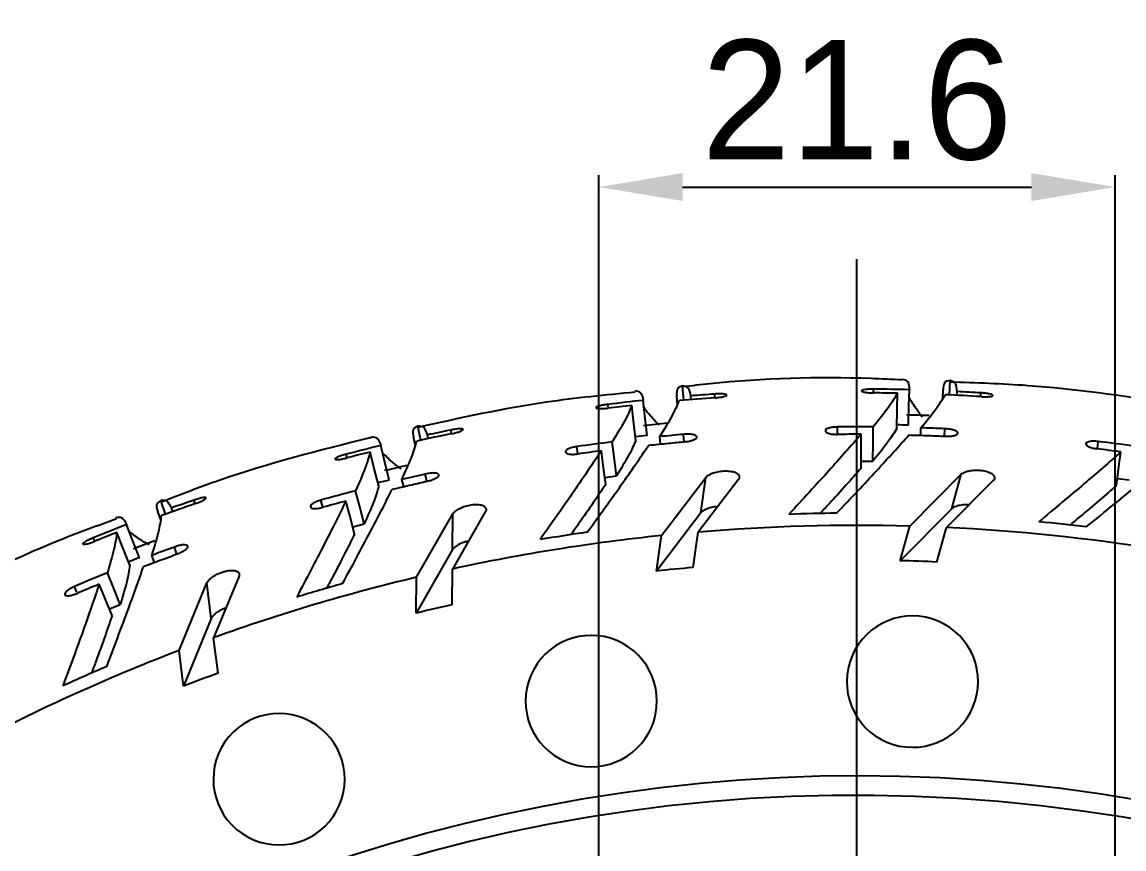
# Model space of a CAD drawing. Header units: millimetres. Extents: x 0 to 594, y 5 to 425.
# Drawn here: x 409.05 to 455.17, y 280.88 to 315.5 of the extents above; entities that cross this region are included whole.
import ezdxf

# ---------------------------------------------------------------- set-up
doc = ezdxf.new("R2010")
doc.units = ezdxf.units.MM
doc.header["$PDSIZE"] = -1
doc.linetypes.add('CENTERX2', pattern=[20.32, 12.7, -2.54, 2.54, -2.54])
doc.layers.add('중심선', color=1, linetype='CENTERX2')
doc.layers.add('치수', color=4, linetype='Continuous')
doc.styles.add('누리로봇 문자스타일_20230829', font='GOTHIC.TTF')
doc.dimstyles.new('A2기본 치수스타일', dxfattribs={"dimtxt": 4, "dimasz": 4, "dimexe": 0.5, "dimexo": 0.3, "dimgap": 1, "dimtad": 1, "dimtoh": 1, "dimdec": 1, "dimzin": 12, "dimdsep": 46, "dimtxsty": '누리로봇 문자스타일_20230829', "dimcen": 0.09, "dimclrd": 3, "dimclre": 3, "dimclrt": 3, "dimadec": 0, "dimazin": 3, "dimtm": 1e-09, "dimtfac": 1, "dimtdec": 1, "dimtofl": 0, "dimtmove": 0, "dimatfit": 3, "dimfxl": 1, "dimfrac": 2, "dimarcsym": 0})
doc.dimstyles.new('A2지시선 치수스타일', dxfattribs={"dimtxt": 4, "dimasz": 4, "dimexe": 0.5, "dimexo": 0.3, "dimgap": 0.396875, "dimtad": 0, "dimtih": 1, "dimtoh": 1, "dimdec": 1, "dimzin": 12, "dimdsep": 46, "dimtxsty": '누리로봇 문자스타일_20230829', "dimcen": 0.09, "dimclrd": 3, "dimclre": 3, "dimclrt": 3, "dimadec": 0, "dimazin": 3, "dimtm": 1e-09, "dimtfac": 1, "dimtdec": 1, "dimtofl": 0, "dimtmove": 0, "dimatfit": 3, "dimfxl": 1, "dimfrac": 2, "dimarcsym": 0})

# ---------------------------------------------------------------- blocks, each defined once
blk = doc.blocks.new('*D91')
at = {"layer": 'Defpoints', "color": 0}
for p in [(454.8, 308.588), (433.2, 264.422), (454.8, 264.422)]:
    blk.add_point(p, dxfattribs=at)
at = {"layer": '치수', "color": 3, "lineweight": -2}
for p, q in [((433.2, 264.722), (433.2, 309.088)), ((454.8, 264.722), (454.8, 309.088)), ((436.7, 308.588), (451.3, 308.588))]:
    blk.add_line(p, q, dxfattribs=at)
at = {"layer": '치수', "color": 3}
for points in [[(436.7, 309.172), (436.7, 308.005), (433.2, 308.588)], [(451.3, 309.172), (451.3, 308.005), (454.8, 308.588)]]:
    blk.add_solid(points, dxfattribs=at)
at = {"layer": '치수', "color": 3, "insert": (444, 312.214), "char_height": 5, "attachment_point": 5, "style": '누리로봇 문자스타일_20230829'}
blk.add_mtext('21.6', dxfattribs=at)
blk = doc.blocks.new('*D96')
at = {"color": 3, "lineweight": -2}
for p, q in [((372.316, 300.588), (376.541, 300.588)), ((376.541, 300.588), (422.75, 220.552))]:
    blk.add_line(p, q, dxfattribs=at)
at = {"color": 3}
blk.add_solid([(423.327, 220.885), (422.173, 220.218), (424.75, 217.088)], dxfattribs=at)
at = {"layer": 'Defpoints', "color": 0}
for p in [(424.75, 217.088), (427.25, 212.757)]:
    blk.add_point(p, dxfattribs=at)
at = {"color": 3, "insert": (342.949, 300.588), "char_height": 4, "attachment_point": 4, "style": '누리로봇 문자스타일_20230829'}
blk.add_mtext('4-M6x13DP\\PPCD36', dxfattribs=at)

msp = doc.modelspace()

# ---------------------------------------------------------------- linework, layer by layer
at = {"color": 8, "linetype": 'Continuous', "lineweight": 25}
for p, q in [((447.867, 299.883), (447.895, 300.484)), ((436.745, 299.661), (436.693, 300.26)), ((438.054, 299.768), (438.043, 299.922)), ((444.691, 299.97), (444.692, 300.128)), ((449.18, 299.815), (449.189, 299.972)), ((433.578, 299.383), (433.565, 299.489)), ((425.746, 297.989), (425.617, 298.576)), ((443.181, 298.234), (443.178, 298.545)), ((427.031, 298.263), (427, 298.418)), ((432.314, 297.414), (432.27, 297.723)), ((454.063, 297.628), (454.1, 297.937)), ((422.656, 297.251), (422.616, 297.404)), ((415.06, 294.896), (414.855, 295.461)), ((416.297, 295.338), (416.247, 295.484)), ((421.647, 295.183), (421.563, 295.483)), ((412.092, 293.76), (412.033, 293.907)), ((411.339, 291.633), (411.24, 291.866))]:
    msp.add_line(p, q, dxfattribs=at)
at = {"color": 7, "linetype": 'Continuous', "lineweight": 25}
for p, q in [((436.442, 299.857), (436.478, 299.459)), ((437.059, 299.686), (437.046, 299.846)), ((447.593, 300.116), (447.576, 299.718)), ((448.183, 299.867), (448.191, 300.028)), ((446.668, 298.194), (446.678, 298.507)), ((447.664, 298.163), (447.677, 298.469)), ((425.421, 298.143), (425.508, 297.754)), ((426.055, 298.055), (426.021, 298.212)), ((435.776, 297.83), (435.745, 298.141)), ((436.768, 297.924), (436.741, 298.234)), ((444.173, 297.116), (444.667, 297.117)), ((425.025, 296.048), (424.954, 296.352)), ((425.996, 296.27), (425.929, 296.574)), ((433.443, 296.436), (433.933, 296.501)), ((435.814, 294), (437.671, 296.435)), ((439.023, 296.331), (437.349, 294.144)), ((437.462, 294.95), (437.671, 296.435)), ((446.205, 294.392), (448.364, 296.564)), ((449.691, 296.284), (447.746, 294.334)), ((447.963, 295.119), (448.364, 296.564)), ((454.9, 296.39), (455.39, 296.326)), ((414.717, 295.006), (414.854, 294.632)), ((415.358, 295.001), (415.303, 295.153)), ((425.562, 292.255), (427.085, 294.912)), ((428.439, 294.985), (427.065, 292.598)), ((427.072, 293.412), (427.085, 294.912)), ((437.462, 294.95), (435.605, 292.514)), ((447.963, 295.119), (445.804, 292.946)), ((422.894, 294.36), (423.371, 294.489)), ((445.804, 292.946), (446.205, 294.392)), ((447.345, 292.889), (447.746, 294.334)), ((435.605, 292.514), (435.814, 294)), ((437.14, 292.658), (437.349, 294.144)), ((415.532, 293.224), (415.426, 293.516)), ((427.072, 293.412), (425.549, 290.755)), ((414.598, 292.877), (414.488, 293.169)), ((427.052, 291.098), (427.065, 292.598)), ((415.626, 289.187), (416.789, 292.02)), ((416.972, 290.531), (416.789, 292.02)), ((418.122, 292.269), (417.071, 289.723)), ((425.549, 290.755), (425.562, 292.255)), ((412.706, 290.926), (413.162, 291.115)), ((416.972, 290.531), (415.809, 287.698)), ((417.254, 288.234), (417.071, 289.723)), ((415.809, 287.698), (415.626, 289.187))]:
    msp.add_line(p, q, dxfattribs=at)
at = {"color": 7, "linetype": 'Continuous', "lineweight": 25, "flags": 128}
for points in [[(445.661, 298.478), (445.678, 299.305), (445.691, 299.956)], [(446.154, 298.619), (446.175, 299.45), (446.192, 300.102)], [(434.741, 297.98), (434.649, 298.803), (434.577, 299.449)], [(435.211, 298.184), (435.124, 299.011), (435.055, 299.66)], [(444.667, 297.117), (444.673, 297.918), (444.678, 298.547)], [(444.173, 296.817), (444.174, 297.613), (444.176, 298.238)], [(424.418, 296.325), (424.224, 297.133), (424.071, 297.767)], [(433.482, 296.139), (433.38, 296.928), (433.299, 297.548)], [(433.933, 296.501), (433.835, 297.295), (433.757, 297.92)], [(454.861, 296.094), (454.966, 296.883), (455.049, 297.502)], [(423.979, 296.061), (423.781, 296.864), (423.625, 297.496)], [(423.371, 294.489), (423.17, 295.264), (423.012, 295.873)], [(422.971, 294.072), (422.767, 294.84), (422.606, 295.444)], [(413.961, 293.072), (413.662, 293.848), (413.428, 294.457)], [(413.56, 292.753), (413.258, 293.524), (413.021, 294.13)], [(413.162, 291.115), (412.861, 291.858), (412.625, 292.441)], [(412.82, 290.65), (412.517, 291.385), (412.279, 291.963)]]:
    msp.add_lwpolyline(points, dxfattribs=at)
at = {"color": 7, "linetype": 'Continuous', "lineweight": 25}
for centre, radius, start, end in [((444, 214.922), 85.208, 94.00855, 94.681), ((444, 214.922), 85.05, 88.86091, 89.5346), ((444, 214.922), 85.208, 88.52588, 89.53454), ((444, 214.922), 85.05, 86.503, 87.51354), ((444, 214.922), 85.208, 86.50855, 87.181), ((444, 214.922), 85.208, 96.02588, 97.03454), ((444, 214.922), 85.05, 96.36091, 97.0346), ((444, 214.922), 85.05, 94.003, 95.01354), ((444, 214.922), 84.15, 87.94027, 88.59026), ((444, 214.922), 84.15, 95.41325, 96.09267), ((444, 214.922), 83.627, 89.53519, 90.56289), ((444, 214.922), 83.724, 88.52588, 88.86092), ((444, 214.922), 83.627, 87.47978, 88.16492), ((444, 214.922), 85.05, 101.503, 102.51354), ((444, 214.922), 85.208, 101.50855, 102.181), ((444, 214.922), 83.724, 96.02588, 96.36092), ((444, 214.922), 83.627, 94.97978, 95.66492), ((444, 214.922), 83.315, 89.87917, 90.56687), ((444, 214.922), 85.208, 103.52588, 104.53454), ((444, 214.922), 83.627, 97.03519, 98.06289), ((444, 214.922), 83.315, 97.37917, 98.06687), ((444, 214.922), 83.315, 82.37917, 83.06687), ((444, 214.922), 83.627, 82.03519, 83.06289), ((444, 214.922), 85.05, 103.86091, 104.5346), ((444, 214.922), 84.15, 102.95064, 103.59133), ((444, 214.922), 83.724, 103.52588, 103.86092), ((444, 214.922), 83.627, 102.47978, 103.16492), ((444, 214.922), 83.627, 104.53519, 105.56289), ((444, 214.922), 85.05, 109.003, 110.01354), ((444, 214.922), 85.208, 109.00855, 109.681), ((444, 214.922), 83.315, 104.87917, 105.56687), ((444, 214.922), 80.015, 90.61088, 92.04301), ((444, 214.922), 85.208, 111.02588, 112.03454), ((444, 214.922), 79.5, 88.41045, 94.79934), ((444, 214.922), 79.5, 80.91045, 87.29934), ((444, 214.922), 80.015, 83.11088, 84.54301), ((444, 214.922), 85.05, 111.36091, 112.0346), ((444, 214.922), 79.5, 95.91045, 102.29934), ((444, 214.922), 80.015, 98.11088, 99.54301), ((444, 214.922), 84.15, 110.43967, 111.09028), ((444, 214.922), 83.627, 109.97978, 110.66492), ((444, 214.922), 83.724, 111.02588, 111.36092), ((443.599, 213.477), 79.5, 87.29934, 88.41045), ((444, 214.922), 83.627, 112.03519, 113.06289), ((443.791, 213.437), 79.5, 94.79934, 95.91045), ((444, 214.922), 79.5, 103.41045, 109.79934), ((444, 214.922), 80.015, 105.61088, 107.04301), ((444, 214.922), 83.315, 112.37917, 113.06687), ((443.987, 213.422), 79.5, 102.29934, 103.41045), ((446.323, 287.885), 2.75, 67, 247), ((446.323, 287.885), 2.75, 247, 67), ((432.876, 287.07), 2.75, 67, 247), ((432.876, 287.07), 2.75, 247, 67), ((444, 214.922), 79.5, 110.91045, 117.29934), ((444, 214.922), 80.015, 113.11088, 114.54301), ((444.183, 213.434), 79.5, 109.79934, 110.91045), ((419.809, 283.798), 2.75, 67, 247), ((419.809, 283.798), 2.75, 247, 67), ((444, 214.922), 69, 67, 247), ((444, 214.922), 68.2, 355, 175)]:
    msp.add_arc(centre, radius, start, end, dxfattribs=at)
for points, knots in [([(445.894, 300.511), (445.458, 300.533), (442.777, 300.666), (439.695, 300.572), (437.079, 300.266), (436.698, 300.222)], [0, 0, 0, 0, 0.142067, 0.874748, 1, 1, 1, 1]), ([(445.896, 300.551), (445.984, 300.531), (446.162, 300.489), (446.182, 300.231), (446.192, 300.102)], [0, 0, 0, 0, 0.4999992, 1, 1, 1, 1]), ([(447.895, 300.484), (447.805, 300.471), (447.638, 300.446), (447.614, 300.211), (447.602, 300.102)], [0, 0, 0, 0, 0.5388115, 1, 1, 1, 1]), ([(457.055, 299.557), (455.09, 299.844), (452.049, 300.288), (448.978, 300.386), (447.892, 300.421)], [0, 0, 0, 0, 0.646019, 1, 1, 1, 1]), ([(448.191, 300.028), (448.18, 300.157), (448.16, 300.415), (447.983, 300.461), (447.895, 300.484)], [0, 0, 0, 0, 0.500001, 1, 1, 1, 1]), ([(434.71, 299.998), (433.468, 299.879), (430.41, 299.585), (427.409, 298.922), (425.626, 298.528)], [0, 0, 0, 0, 0.406121, 1, 1, 1, 1]), ([(434.703, 300.066), (434.793, 300.057), (434.974, 300.039), (435.028, 299.786), (435.055, 299.66)], [0, 0, 0, 0, 0.499999, 1, 1, 1, 1]), ([(436.693, 300.26), (436.606, 300.235), (436.444, 300.189), (436.45, 299.953), (436.453, 299.844)], [0, 0, 0, 0, 0.538811, 1, 1, 1, 1]), ([(437.046, 299.846), (437.019, 299.973), (436.966, 300.227), (436.784, 300.249), (436.693, 300.26)], [0, 0, 0, 0, 0.5000011, 1, 1, 1, 1]), ([(438.063, 299.765), (438.128, 299.771), (438.258, 299.783), (438.423, 299.813), (438.53, 299.848), (438.565, 299.881), (438.521, 299.909), (438.407, 299.927), (438.239, 299.932), (438.109, 299.926), (438.043, 299.922)], [0, 0, 0, 0, 0.125228, 0.249942, 0.37494, 0.499918, 0.624855, 0.749966, 0.875073, 1, 1, 1, 1]), ([(444.692, 300.128), (444.627, 300.127), (444.496, 300.126), (444.329, 300.11), (444.218, 300.085), (444.179, 300.055), (444.217, 300.023), (444.328, 299.995), (444.495, 299.975), (444.625, 299.972), (444.691, 299.97)], [0, 0, 0, 0, 0.1251867, 0.249968, 0.3749671, 0.4999873, 0.6250047, 0.749998, 0.875036, 1, 1, 1, 1]), ([(445.691, 299.956), (445.58, 299.768), (445.358, 299.393), (444.905, 298.829), (444.678, 298.547)], [0, 0, 0, 0, 0.499993, 1, 1, 1, 1]), ([(446.678, 298.507), (446.904, 298.783), (447.357, 299.337), (447.579, 299.707), (447.69, 299.893)], [0, 0, 0, 0, 0.500007, 1, 1, 1, 1]), ([(449.188, 299.814), (449.253, 299.811), (449.384, 299.806), (449.551, 299.815), (449.662, 299.835), (449.7, 299.864), (449.661, 299.897), (449.55, 299.929), (449.385, 299.957), (449.254, 299.967), (449.189, 299.972)], [0, 0, 0, 0, 0.12523, 0.249942, 0.37494, 0.499916, 0.624853, 0.749964, 0.87507, 1, 1, 1, 1]), ([(433.565, 299.489), (433.5, 299.48), (433.37, 299.462), (433.207, 299.424), (433.1, 299.385), (433.065, 299.35), (433.108, 299.323), (433.221, 299.31), (433.389, 299.312), (433.519, 299.326), (433.584, 299.332)], [0, 0, 0, 0, 0.125189, 0.24997, 0.374969, 0.499989, 0.625006, 0.75, 0.875036, 1, 1, 1, 1]), ([(434.577, 299.449), (434.492, 299.248), (434.321, 298.847), (433.945, 298.229), (433.757, 297.92)], [0, 0, 0, 0, 0.499993, 1, 1, 1, 1]), ([(435.715, 298.626), (435.615, 298.728), (435.327, 299.023), (435.182, 299.221), (435.088, 299.352)], [0, 0, 0, 0, 0.344395, 1, 1, 1, 1]), ([(435.745, 298.141), (435.934, 298.445), (436.31, 299.053), (436.482, 299.449), (436.567, 299.647)], [0, 0, 0, 0, 0.500007, 1, 1, 1, 1]), ([(446.738, 298.955), (446.643, 299.082), (446.384, 299.425), (446.262, 299.65), (446.184, 299.793)], [0, 0, 0, 0, 0.368926, 1, 1, 1, 1]), ([(425.617, 298.576), (425.534, 298.54), (425.379, 298.473), (425.416, 298.24), (425.433, 298.132)], [0, 0, 0, 0, 0.538812, 1, 1, 1, 1]), ([(426.021, 298.212), (425.978, 298.335), (425.891, 298.579), (425.708, 298.577), (425.617, 298.576)], [0, 0, 0, 0, 0.500001, 1, 1, 1, 1]), ([(427.039, 298.264), (427.103, 298.279), (427.231, 298.307), (427.39, 298.359), (427.492, 298.407), (427.522, 298.445), (427.475, 298.467), (427.36, 298.469), (427.193, 298.453), (427.064, 298.429), (427, 298.418)], [0, 0, 0, 0, 0.125229, 0.249941, 0.374938, 0.499916, 0.624852, 0.749963, 0.87507, 1, 1, 1, 1]), ([(443.178, 298.545), (443.113, 298.542), (442.982, 298.537), (442.816, 298.5), (442.704, 298.448), (442.664, 298.386), (442.702, 298.325), (442.813, 298.274), (442.979, 298.239), (443.11, 298.236), (443.176, 298.234)], [0, 0, 0, 0, 0.125164, 0.249986, 0.37498, 0.500034, 0.625108, 0.750022, 0.875009, 1, 1, 1, 1]), ([(445.661, 298.478), (445.552, 298.297), (445.334, 297.934), (444.889, 297.389), (444.667, 297.117)], [0, 0, 0, 0, 0.49946, 1, 1, 1, 1]), ([(447.675, 298.158), (447.744, 298.156), (447.882, 298.151), (448.065, 298.179), (448.187, 298.228), (448.229, 298.291), (448.185, 298.357), (448.064, 298.414), (447.884, 298.457), (447.746, 298.465), (447.677, 298.469)], [0, 0, 0, 0, 0.1252318, 0.2499329, 0.3749389, 0.4998791, 0.6247717, 0.7499466, 0.8749829, 1, 1, 1, 1]), ([(423.674, 298.107), (421.531, 297.569), (418.549, 296.821), (415.685, 295.71), (414.879, 295.397)], [0, 0, 0, 0, 0.718406, 1, 1, 1, 1]), ([(423.669, 298.124), (423.76, 298.127), (423.942, 298.133), (424.028, 297.889), (424.071, 297.767)], [0, 0, 0, 0, 0.499999, 1, 1, 1, 1]), ([(434.741, 297.98), (434.656, 297.786), (434.487, 297.398), (434.118, 296.8), (433.933, 296.501)], [0, 0, 0, 0, 0.49946, 1, 1, 1, 1]), ([(436.779, 297.925), (436.848, 297.932), (436.985, 297.946), (437.163, 297.997), (437.277, 298.062), (437.311, 298.129), (437.259, 298.189), (437.132, 298.23), (436.948, 298.249), (436.81, 298.239), (436.741, 298.234)], [0, 0, 0, 0, 0.1252305, 0.2499332, 0.3749377, 0.4998792, 0.6247728, 0.7499463, 0.8749857, 1, 1, 1, 1]), ([(444.176, 298.238), (443.747, 297.75), (442.891, 296.775), (441.729, 295.516), (441.147, 294.886)], [0, 0, 0, 0, 0.499982, 1, 1, 1, 1]), ([(443.147, 294.933), (443.729, 295.548), (444.893, 296.779), (445.748, 297.733), (446.175, 298.209)], [0, 0, 0, 0, 0.500017, 1, 1, 1, 1]), ([(446.175, 298.209), (446.455, 298.202), (446.955, 298.188), (447.455, 298.167), (447.675, 298.158)], [0, 0, 0, 0, 0.559997, 1, 1, 1, 1]), ([(424.954, 296.352), (425.101, 296.678), (425.395, 297.33), (425.513, 297.745), (425.572, 297.952)], [0, 0, 0, 0, 0.500007, 1, 1, 1, 1]), ([(433.299, 297.548), (432.938, 297.009), (432.217, 295.93), (431.229, 294.53), (430.735, 293.83)], [0, 0, 0, 0, 0.499982, 1, 1, 1, 1]), ([(432.27, 297.723), (432.206, 297.711), (432.077, 297.688), (431.917, 297.63), (431.813, 297.564), (431.781, 297.498), (431.827, 297.442), (431.943, 297.406), (432.113, 297.393), (432.243, 297.407), (432.308, 297.413)], [0, 0, 0, 0, 0.1251641, 0.2499861, 0.3749811, 0.500035, 0.6251095, 0.7500239, 0.8750115, 1, 1, 1, 1]), ([(432.711, 294.137), (433.207, 294.823), (434.201, 296.195), (434.924, 297.252), (435.286, 297.781)], [0, 0, 0, 0, 0.500017, 1, 1, 1, 1]), ([(435.286, 297.781), (435.564, 297.81), (436.062, 297.861), (436.56, 297.906), (436.779, 297.925)], [0, 0, 0, 0, 0.559997, 1, 1, 1, 1]), ([(455.049, 297.502), (454.561, 297.075), (453.584, 296.22), (452.268, 295.123), (451.609, 294.575)], [0, 0, 0, 0, 0.499982, 1, 1, 1, 1]), ([(454.1, 297.937), (454.035, 297.943), (453.905, 297.954), (453.735, 297.939), (453.618, 297.902), (453.57, 297.847), (453.599, 297.781), (453.702, 297.716), (453.863, 297.659), (453.992, 297.639), (454.057, 297.629)], [0, 0, 0, 0, 0.125163, 0.249986, 0.37498, 0.500034, 0.625109, 0.750021, 0.875009, 1, 1, 1, 1]), ([(422.616, 297.404), (422.553, 297.386), (422.427, 297.351), (422.27, 297.292), (422.169, 297.24), (422.139, 297.2), (422.184, 297.179), (422.299, 297.181), (422.465, 297.205), (422.592, 297.235), (422.655, 297.251)], [0, 0, 0, 0, 0.125186, 0.249967, 0.374966, 0.499986, 0.625003, 0.749997, 0.875035, 1, 1, 1, 1]), ([(423.625, 297.496), (423.566, 297.286), (423.449, 296.866), (423.158, 296.204), (423.012, 295.873)], [0, 0, 0, 0, 0.499993, 1, 1, 1, 1]), ([(424.922, 296.779), (424.787, 296.885), (424.438, 297.157), (424.256, 297.348), (424.144, 297.466)], [0, 0, 0, 0, 0.385552, 1, 1, 1, 1]), ([(453.598, 294.359), (454.255, 294.894), (455.569, 295.962), (456.542, 296.796), (457.028, 297.213)], [0, 0, 0, 0, 0.500018, 1, 1, 1, 1]), ([(426.006, 296.273), (426.074, 296.288), (426.208, 296.32), (426.378, 296.394), (426.483, 296.473), (426.508, 296.545), (426.449, 296.597), (426.316, 296.621), (426.132, 296.616), (425.996, 296.588), (425.929, 296.574)], [0, 0, 0, 0, 0.125233, 0.249934, 0.374938, 0.499879, 0.624771, 0.749944, 0.874981, 1, 1, 1, 1]), ([(437.671, 296.435), (437.719, 296.477), (437.796, 296.545), (438, 296.632), (438.222, 296.686), (438.445, 296.707), (438.612, 296.702), (438.734, 296.688), (438.842, 296.663), (438.958, 296.619), (439.062, 296.543), (439.069, 296.472), (439.073, 296.434)], [0, 0, 0, 0, 0.155041, 0.249329, 0.381928, 0.498572, 0.561181, 0.623565, 0.686223, 0.749654, 0.865576, 1, 1, 1, 1]), ([(444.173, 296.817), (443.767, 296.359), (443.265, 295.792), (442.581, 295.056), (442.451, 294.916)], [0, 0, 0, 0, 0.810117, 1, 1, 1, 1]), ([(448.364, 296.564), (448.418, 296.6), (448.503, 296.657), (448.716, 296.716), (448.944, 296.741), (449.168, 296.733), (449.333, 296.706), (449.451, 296.676), (449.556, 296.637), (449.664, 296.578), (449.758, 296.489), (449.756, 296.418), (449.755, 296.379)], [0, 0, 0, 0, 0.15504, 0.249327, 0.381927, 0.498571, 0.561181, 0.623564, 0.686223, 0.749653, 0.865576, 1, 1, 1, 1]), ([(424.545, 295.935), (424.817, 295.999), (425.304, 296.115), (425.792, 296.225), (426.006, 296.273)], [0, 0, 0, 0, 0.5599981, 1, 1, 1, 1]), ([(433.482, 296.139), (433.139, 295.632), (432.716, 295.005), (432.134, 294.186), (432.023, 294.03)], [0, 0, 0, 0, 0.810117, 1, 1, 1, 1]), ([(439.073, 296.434), (439.069, 296.414), (439.06, 296.38), (439.034, 296.346), (439.023, 296.331)], [0, 0, 0, 0, 0.558585, 1, 1, 1, 1]), ([(449.755, 296.379), (449.748, 296.361), (449.735, 296.328), (449.705, 296.297), (449.691, 296.284)], [0, 0, 0, 0, 0.55858, 1, 1, 1, 1]), ([(422.468, 291.986), (422.871, 292.731), (423.676, 294.221), (424.255, 295.363), (424.545, 295.935)], [0, 0, 0, 0, 0.500017, 1, 1, 1, 1]), ([(423.979, 296.061), (423.921, 295.857), (423.803, 295.45), (423.515, 294.809), (423.371, 294.489)], [0, 0, 0, 0, 0.49946, 1, 1, 1, 1]), ([(454.861, 296.094), (454.398, 295.692), (453.827, 295.197), (453.053, 294.556), (452.906, 294.434)], [0, 0, 0, 0, 0.810117, 1, 1, 1, 1]), ([(414.855, 295.461), (414.777, 295.415), (414.633, 295.328), (414.7, 295.101), (414.731, 294.997)], [0, 0, 0, 0, 0.5388115, 1, 1, 1, 1]), ([(415.303, 295.153), (415.244, 295.269), (415.127, 295.5), (414.946, 295.474), (414.855, 295.461)], [0, 0, 0, 0, 0.5000011, 1, 1, 1, 1]), ([(416.306, 295.337), (416.368, 295.36), (416.491, 295.405), (416.642, 295.477), (416.736, 295.538), (416.761, 295.58), (416.712, 295.595), (416.597, 295.583), (416.434, 295.545), (416.309, 295.504), (416.247, 295.484)], [0, 0, 0, 0, 0.12523, 0.249942, 0.374941, 0.499917, 0.624855, 0.749967, 0.875071, 1, 1, 1, 1]), ([(422.606, 295.444), (422.319, 294.863), (421.744, 293.699), (420.947, 292.182), (420.549, 291.423)], [0, 0, 0, 0, 0.499982, 1, 1, 1, 1]), ([(421.563, 295.483), (421.501, 295.464), (421.376, 295.424), (421.225, 295.345), (421.131, 295.266), (421.108, 295.197), (421.16, 295.147), (421.28, 295.126), (421.45, 295.136), (421.578, 295.166), (421.641, 295.182)], [0, 0, 0, 0, 0.1251633, 0.2499853, 0.3749785, 0.5000326, 0.6251064, 0.7500201, 0.8750078, 1, 1, 1, 1]), ([(427.085, 294.912), (427.127, 294.96), (427.195, 295.037), (427.386, 295.15), (427.599, 295.233), (427.818, 295.283), (427.984, 295.299), (428.106, 295.301), (428.217, 295.29), (428.337, 295.262), (428.451, 295.2), (428.467, 295.131), (428.476, 295.093)], [0, 0, 0, 0, 0.155041, 0.249328, 0.381927, 0.498573, 0.561182, 0.623565, 0.686223, 0.749654, 0.865577, 1, 1, 1, 1]), ([(438.164, 295.209), (438.119, 295.206), (437.981, 295.197), (437.773, 295.141), (437.639, 295.082), (437.582, 295.048), (437.567, 295.039), (437.519, 295.007), (437.487, 294.975), (437.462, 294.95)], [0, 0, 0, 0, 0.141681, 0.439182, 0.718391, 0.726361, 0.742125, 0.797031, 1, 1, 1, 1]), ([(448.694, 295.284), (448.649, 295.287), (448.51, 295.296), (448.296, 295.268), (448.156, 295.227), (448.095, 295.2), (448.08, 295.193), (448.028, 295.168), (447.992, 295.14), (447.963, 295.119)], [0, 0, 0, 0, 0.141679, 0.439184, 0.718394, 0.72636, 0.742127, 0.797031, 1, 1, 1, 1]), ([(412.983, 294.759), (413.073, 294.774), (413.252, 294.803), (413.369, 294.573), (413.428, 294.457)], [0, 0, 0, 0, 0.499999, 1, 1, 1, 1]), ([(414.488, 293.169), (414.591, 293.511), (414.798, 294.196), (414.861, 294.623), (414.892, 294.837)], [0, 0, 0, 0, 0.500007, 1, 1, 1, 1]), ([(428.476, 295.093), (428.474, 295.073), (428.47, 295.038), (428.449, 295.001), (428.439, 294.985)], [0, 0, 0, 0, 0.558584, 1, 1, 1, 1]), ([(413.006, 294.695), (412.215, 294.409), (409.327, 293.364), (406.588, 291.967), (404.599, 290.953)], [0, 0, 0, 0, 0.2739228, 1, 1, 1, 1]), ([(412.033, 293.907), (411.973, 293.881), (411.852, 293.83), (411.704, 293.751), (411.611, 293.686), (411.586, 293.643), (411.634, 293.628), (411.747, 293.645), (411.909, 293.69), (412.031, 293.737), (412.092, 293.76)], [0, 0, 0, 0, 0.125187, 0.249967, 0.374967, 0.499987, 0.625004, 0.749999, 0.875034, 1, 1, 1, 1]), ([(413.021, 294.13), (412.991, 293.914), (412.929, 293.482), (412.726, 292.788), (412.625, 292.441)], [0, 0, 0, 0, 0.499993, 1, 1, 1, 1]), ([(414.371, 293.607), (414.234, 293.687), (413.865, 293.906), (413.665, 294.066), (413.539, 294.168)], [0, 0, 0, 0, 0.3680045, 1, 1, 1, 1]), ([(422.971, 294.072), (422.697, 293.523), (422.36, 292.847), (421.89, 291.959), (421.8, 291.79)], [0, 0, 0, 0, 0.810117, 1, 1, 1, 1]), ([(415.542, 293.228), (415.607, 293.253), (415.736, 293.301), (415.894, 293.397), (415.988, 293.489), (416.004, 293.563), (415.938, 293.607), (415.804, 293.614), (415.622, 293.585), (415.491, 293.539), (415.426, 293.516)], [0, 0, 0, 0, 0.125232, 0.249934, 0.374938, 0.499879, 0.624772, 0.749944, 0.874982, 1, 1, 1, 1]), ([(427.734, 293.76), (427.691, 293.752), (427.554, 293.724), (427.355, 293.642), (427.23, 293.566), (427.178, 293.525), (427.165, 293.514), (427.121, 293.476), (427.094, 293.44), (427.072, 293.412)], [0, 0, 0, 0, 0.14168, 0.43918, 0.718391, 0.72636, 0.742124, 0.79703, 1, 1, 1, 1]), ([(414.137, 292.702), (414.399, 292.802), (414.866, 292.98), (415.335, 293.152), (415.542, 293.228)], [0, 0, 0, 0, 0.559999, 1, 1, 1, 1]), ([(412.593, 288.516), (412.895, 289.307), (413.5, 290.89), (413.925, 292.098), (414.137, 292.702)], [0, 0, 0, 0, 0.500017, 1, 1, 1, 1]), ([(413.56, 292.753), (413.528, 292.544), (413.465, 292.125), (413.263, 291.452), (413.162, 291.115)], [0, 0, 0, 0, 0.4994601, 1, 1, 1, 1]), ([(416.789, 292.02), (416.825, 292.073), (416.882, 292.159), (417.056, 292.295), (417.257, 292.405), (417.467, 292.483), (417.63, 292.521), (417.751, 292.539), (417.862, 292.543), (417.985, 292.53), (418.106, 292.484), (418.131, 292.417), (418.144, 292.381)], [0, 0, 0, 0, 0.15504, 0.249327, 0.381927, 0.498572, 0.561182, 0.623564, 0.686224, 0.749654, 0.865577, 1, 1, 1, 1]), ([(418.144, 292.381), (418.145, 292.361), (418.146, 292.326), (418.13, 292.286), (418.122, 292.269)], [0, 0, 0, 0, 0.558583, 1, 1, 1, 1]), ([(412.279, 291.963), (412.07, 291.349), (411.652, 290.12), (411.06, 288.512), (410.764, 287.708)], [0, 0, 0, 0, 0.499982, 1, 1, 1, 1]), ([(411.24, 291.866), (411.18, 291.838), (411.062, 291.782), (410.923, 291.684), (410.839, 291.594), (410.826, 291.522), (410.884, 291.48), (411.006, 291.475), (411.173, 291.506), (411.295, 291.553), (411.357, 291.577)], [0, 0, 0, 0, 0.125161, 0.249984, 0.374979, 0.500034, 0.625109, 0.750021, 0.875009, 1, 1, 1, 1]), ([(412.82, 290.65), (412.62, 290.07), (412.374, 289.355), (412.023, 288.414), (411.957, 288.235)], [0, 0, 0, 0, 0.810117, 1, 1, 1, 1]), ([(417.583, 290.963), (417.541, 290.948), (417.409, 290.904), (417.223, 290.796), (417.109, 290.704), (417.063, 290.656), (417.051, 290.644), (417.012, 290.601), (416.99, 290.562), (416.972, 290.531)], [0, 0, 0, 0, 0.141684, 0.439181, 0.718392, 0.726361, 0.742126, 0.79703, 1, 1, 1, 1])]:
    msp.add_open_spline(points, degree=3, knots=knots, dxfattribs=at)
at = {"layer": '중심선', "ltscale": 2.5}
msp.add_line((444, 124.276), (444, 305.569), dxfattribs=at)

# ---------------------------------------------------------------- dimensions: what is measured, and where the dimension line sits
dim = msp.add_diameter_dim_2p(p1=(427.25, 212.757), p2=(424.75, 217.088), text='4-M6x13DP\\PPCD36', dimstyle='A2지시선 치수스타일', override={"dimcen": 0})
dim.commit()
dim.dimension.update_dxf_attribs({"geometry": '*D96', "text_midpoint": (357.434, 300.588), "dimtype": 163})
at = {"layer": '치수'}
dim = msp.add_linear_dim(base=(454.8, 308.588), p1=(433.2, 264.422), p2=(454.8, 264.422), dimstyle='A2기본 치수스타일', override={"dimtxt": 5, "dimasz": 3.5}, dxfattribs=at)
dim.commit()
dim.dimension.update_dxf_attribs({"geometry": '*D91', "text_midpoint": (444, 308.588), "dimtype": 160})

doc.saveas('drawing.dxf')
